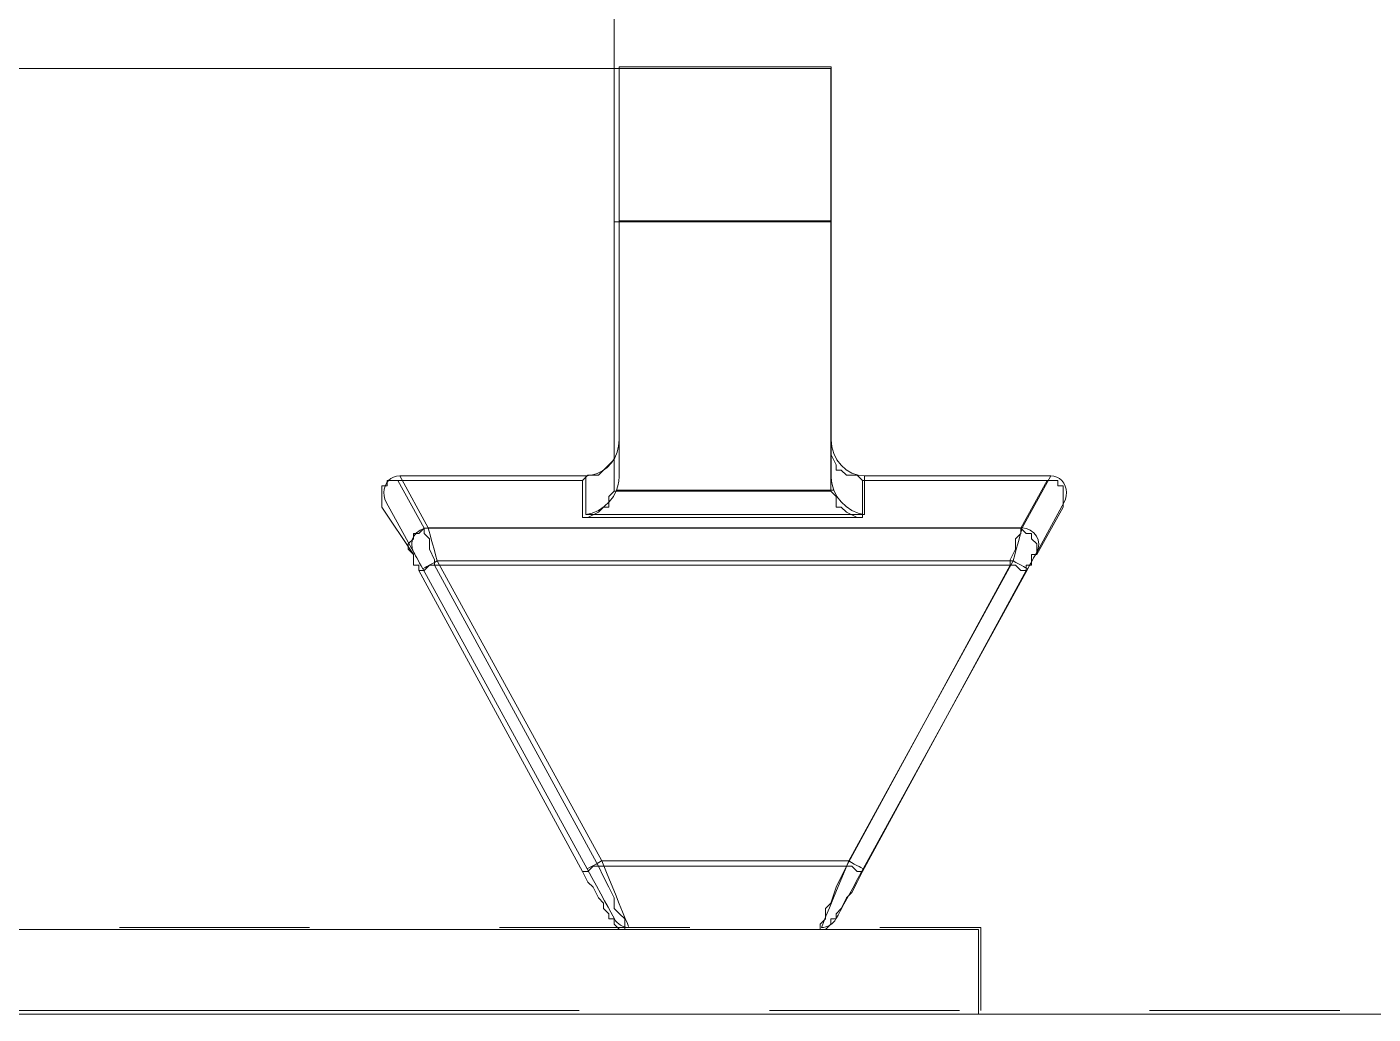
# Model space of a CAD drawing. Header units: millimetres. Extents: x 3 to 592, y 5 to 207.
# Drawn here: x 67.13 to 76.12, y 84.81 to 91.4 of the extents above; entities that cross this region are included whole.
import ezdxf

# ---------------------------------------------------------------- set-up
doc = ezdxf.new("R2010")
doc.units = ezdxf.units.MM

msp = doc.modelspace()

# ---------------------------------------------------------------- linework, layer by layer
at = {"color": 7, "lineweight": 0}
for points in [[(71.049444, 90.099444), (71.049444, 99.977222)], [(71.049444, 91.1225), (14.993056, 91.1225)], [(72.495833, 91.1225), (71.049444, 91.1225)], [(71.049444, 91.1225), (71.049444, 91.087222), (71.049444, 91.016667), (71.049444, 90.946111), (71.049444, 90.875556), (71.049444, 90.769722), (71.049444, 90.663889), (71.049444, 90.522778), (71.049444, 90.381667), (71.049444, 90.240556), (71.049444, 90.099444)], [(72.499114, 91.135129), (71.082359, 91.135129)], [(72.499114, 91.135129), (71.082359, 91.135129)], [(72.499114, 91.135129), (71.082359, 91.135129)], [(72.499114, 91.135129), (71.082359, 91.135129)], [(72.499114, 91.135129), (71.082359, 91.135129)], [(72.499114, 91.135129), (71.082359, 91.135129)], [(72.499114, 91.135129), (71.082359, 91.135129)], [(72.499114, 91.135129), (71.082359, 91.135129)], [(71.082464, 91.135129), (71.082464, 91.095971), (71.082464, 91.047641), (71.082464, 90.980613), (71.082464, 90.896299), (71.082464, 90.795757), (71.082464, 90.680399), (71.082464, 90.551988), (71.082464, 90.411935), (71.082464, 90.262357), (71.082464, 90.105724)], [(71.082464, 91.135129), (71.082464, 91.095971), (71.082464, 91.047641), (71.082464, 90.980613), (71.082464, 90.896299), (71.082464, 90.795757), (71.082464, 90.680399), (71.082464, 90.551988), (71.082464, 90.411935), (71.082464, 90.262357), (71.082464, 90.105724)], [(71.082464, 91.135129), (71.082464, 91.095971), (71.082464, 91.047641), (71.082464, 90.980613), (71.082464, 90.896299), (71.082464, 90.795757), (71.082464, 90.680399), (71.082464, 90.551988), (71.082464, 90.411935), (71.082464, 90.262357), (71.082464, 90.105724)], [(71.082464, 91.135129), (71.082464, 91.095971), (71.082464, 91.047641), (71.082464, 90.980613), (71.082464, 90.896299), (71.082464, 90.795757), (71.082464, 90.680399), (71.082464, 90.551988), (71.082464, 90.411935), (71.082464, 90.262357), (71.082464, 90.105724)], [(71.082464, 91.135129), (71.082464, 91.095971), (71.082464, 91.047641), (71.082464, 90.980613), (71.082464, 90.896299), (71.082464, 90.795757), (71.082464, 90.680399), (71.082464, 90.551988), (71.082464, 90.411935), (71.082464, 90.262357), (71.082464, 90.105724)], [(71.082464, 91.135129), (71.082464, 91.095971), (71.082464, 91.047641), (71.082464, 90.980613), (71.082464, 90.896299), (71.082464, 90.795757), (71.082464, 90.680399), (71.082464, 90.551988), (71.082464, 90.411935), (71.082464, 90.262357), (71.082464, 90.105724)], [(71.082464, 91.135129), (71.082464, 91.095971), (71.082464, 91.047641), (71.082464, 90.980613), (71.082464, 90.896299), (71.082464, 90.795757), (71.082464, 90.680399), (71.082464, 90.551988), (71.082464, 90.411935), (71.082464, 90.262357), (71.082464, 90.105724)], [(71.082464, 91.135129), (71.082464, 91.095971), (71.082464, 91.047641), (71.082464, 90.980613), (71.082464, 90.896299), (71.082464, 90.795757), (71.082464, 90.680399), (71.082464, 90.551988), (71.082464, 90.411935), (71.082464, 90.262357), (71.082464, 90.105724)], [(72.495833, 91.1225), (72.495833, 91.087222), (72.495833, 91.016667), (72.495833, 90.946111), (72.495833, 90.875556), (72.495833, 90.769722), (72.495833, 90.663889), (72.495833, 90.522778), (72.495833, 90.381667), (72.495833, 90.240556), (72.495833, 90.099444)], [(72.499114, 91.135129), (72.499114, 91.095971), (72.499114, 91.047641), (72.499114, 90.980613), (72.499114, 90.896299), (72.499114, 90.795757), (72.499114, 90.680399), (72.499114, 90.551988), (72.499114, 90.411935), (72.499114, 90.262357), (72.499114, 90.105724)], [(72.499114, 91.135129), (72.499114, 91.095971), (72.499114, 91.047641), (72.499114, 90.980613), (72.499114, 90.896299), (72.499114, 90.795757), (72.499114, 90.680399), (72.499114, 90.551988), (72.499114, 90.411935), (72.499114, 90.262357), (72.499114, 90.105724)], [(72.499114, 91.135129), (72.499114, 91.095971), (72.499114, 91.047641), (72.499114, 90.980613), (72.499114, 90.896299), (72.499114, 90.795757), (72.499114, 90.680399), (72.499114, 90.551988), (72.499114, 90.411935), (72.499114, 90.262357), (72.499114, 90.105724)], [(72.499114, 91.135129), (72.499114, 91.095971), (72.499114, 91.047641), (72.499114, 90.980613), (72.499114, 90.896299), (72.499114, 90.795757), (72.499114, 90.680399), (72.499114, 90.551988), (72.499114, 90.411935), (72.499114, 90.262357), (72.499114, 90.105724)], [(72.499114, 91.135129), (72.499114, 91.095971), (72.499114, 91.047641), (72.499114, 90.980613), (72.499114, 90.896299), (72.499114, 90.795757), (72.499114, 90.680399), (72.499114, 90.551988), (72.499114, 90.411935), (72.499114, 90.262357), (72.499114, 90.105724)], [(72.499114, 91.135129), (72.499114, 91.095971), (72.499114, 91.047641), (72.499114, 90.980613), (72.499114, 90.896299), (72.499114, 90.795757), (72.499114, 90.680399), (72.499114, 90.551988), (72.499114, 90.411935), (72.499114, 90.262357), (72.499114, 90.105724)], [(72.499114, 91.135129), (72.499114, 91.095971), (72.499114, 91.047641), (72.499114, 90.980613), (72.499114, 90.896299), (72.499114, 90.795757), (72.499114, 90.680399), (72.499114, 90.551988), (72.499114, 90.411935), (72.499114, 90.262357), (72.499114, 90.105724)], [(72.499114, 91.135129), (72.499114, 91.095971), (72.499114, 91.047641), (72.499114, 90.980613), (72.499114, 90.896299), (72.499114, 90.795757), (72.499114, 90.680399), (72.499114, 90.551988), (72.499114, 90.411935), (72.499114, 90.262357), (72.499114, 90.105724)], [(72.499114, 90.105689), (71.082359, 90.105689)], [(72.499114, 90.105689), (71.082359, 90.105689)], [(72.499114, 90.105689), (71.082359, 90.105689)], [(72.499114, 90.105689), (71.082359, 90.105689)], [(72.499114, 90.105689), (71.082359, 90.105689)], [(72.499114, 90.105689), (71.082359, 90.105689)], [(72.499114, 90.105689), (71.082359, 90.105689)], [(72.499114, 90.105689), (71.082359, 90.105689)], [(71.082464, 90.105689), (71.082464, 88.397186)], [(71.082464, 90.105689), (71.082464, 88.397186)], [(71.082464, 90.105689), (71.082464, 88.397186)], [(71.082464, 90.105689), (71.082464, 88.397186)], [(71.082464, 90.105689), (71.082464, 88.397186)], [(71.082464, 90.105689), (71.082464, 88.397186)], [(71.082464, 90.105689), (71.082464, 88.397186)], [(71.082464, 90.105689), (71.082464, 88.397186)], [(72.499114, 90.105689), (72.499114, 88.397186)], [(72.499114, 90.105689), (72.499114, 88.397186)], [(72.499114, 90.105689), (72.499114, 88.397186)], [(72.499114, 90.105689), (72.499114, 88.397186)], [(72.499114, 90.105689), (72.499114, 88.397186)], [(72.499114, 90.105689), (72.499114, 88.397186)], [(72.499114, 90.105689), (72.499114, 88.397186)], [(72.499114, 90.105689), (72.499114, 88.397186)], [(71.049444, 90.099444), (71.049444, 88.370833)], [(72.495833, 90.099444), (71.049444, 90.099444)], [(72.495833, 90.099444), (72.495833, 88.370833)], [(70.837778, 88.370833), (70.873056, 88.406111), (70.908333, 88.406111), (70.943611, 88.406111), (70.978889, 88.441389), (71.014167, 88.476667), (71.049444, 88.511944), (71.049444, 88.547222), (71.049444, 88.5825), (71.049444, 88.617778)], [(70.860214, 88.403077), (70.898667, 88.406605), (70.936062, 88.417541), (70.971339, 88.43518), (71.003089, 88.459169), (71.030606, 88.488802), (71.052831, 88.523022), (71.069059, 88.561122), (71.078937, 88.601691), (71.082464, 88.643319)], [(70.860214, 88.403077), (70.898667, 88.406605), (70.936062, 88.417541), (70.971339, 88.43518), (71.003089, 88.459169), (71.030606, 88.488802), (71.052831, 88.523022), (71.069059, 88.561122), (71.078937, 88.601691), (71.082464, 88.643319)], [(70.860214, 88.403077), (70.898667, 88.406605), (70.936062, 88.417541), (70.971339, 88.43518), (71.003089, 88.459169), (71.030606, 88.488802), (71.052831, 88.523022), (71.069059, 88.561122), (71.078937, 88.601691), (71.082464, 88.643319)], [(70.860214, 88.403077), (70.898667, 88.406605), (70.936062, 88.417541), (70.971339, 88.43518), (71.003089, 88.459169), (71.030606, 88.488802), (71.052831, 88.523022), (71.069059, 88.561122), (71.078937, 88.601691), (71.082464, 88.643319)], [(70.860214, 88.403077), (70.898667, 88.406605), (70.936062, 88.417541), (70.971339, 88.43518), (71.003089, 88.459169), (71.030606, 88.488802), (71.052831, 88.523022), (71.069059, 88.561122), (71.078937, 88.601691), (71.082464, 88.643319)], [(70.860214, 88.403077), (70.898667, 88.406605), (70.936062, 88.417541), (70.971339, 88.43518), (71.003089, 88.459169), (71.030606, 88.488802), (71.052831, 88.523022), (71.069059, 88.561122), (71.078937, 88.601691), (71.082464, 88.643319)], [(70.860214, 88.403077), (70.898667, 88.406605), (70.936062, 88.417541), (70.971339, 88.43518), (71.003089, 88.459169), (71.030606, 88.488802), (71.052831, 88.523022), (71.069059, 88.561122), (71.078937, 88.601691), (71.082464, 88.643319)], [(70.860214, 88.403077), (70.898667, 88.406605), (70.936062, 88.417541), (70.971339, 88.43518), (71.003089, 88.459169), (71.030606, 88.488802), (71.052831, 88.523022), (71.069059, 88.561122), (71.078937, 88.601691), (71.082464, 88.643319)], [(72.495833, 88.617778), (72.495833, 88.5825), (72.495833, 88.547222), (72.531111, 88.476667), (72.531111, 88.441389), (72.566389, 88.441389), (72.601667, 88.406111), (72.672222, 88.406111), (72.7075, 88.370833)], [(72.499114, 88.643213), (72.503347, 88.596294), (72.516047, 88.551491), (72.536509, 88.509863), (72.564378, 88.473527), (72.597892, 88.443541), (72.636345, 88.421316), (72.677972, 88.407557), (72.721364, 88.402971)], [(72.499114, 88.643213), (72.503347, 88.596294), (72.516047, 88.551491), (72.536509, 88.509863), (72.564378, 88.473527), (72.597892, 88.443541), (72.636345, 88.421316), (72.677972, 88.407557), (72.721364, 88.402971)], [(72.499114, 88.643213), (72.503347, 88.596294), (72.516047, 88.551491), (72.536509, 88.509863), (72.564378, 88.473527), (72.597892, 88.443541), (72.636345, 88.421316), (72.677972, 88.407557), (72.721364, 88.402971)], [(72.499114, 88.643213), (72.503347, 88.596294), (72.516047, 88.551491), (72.536509, 88.509863), (72.564378, 88.473527), (72.597892, 88.443541), (72.636345, 88.421316), (72.677972, 88.407557), (72.721364, 88.402971)], [(72.499114, 88.643213), (72.503347, 88.596294), (72.516047, 88.551491), (72.536509, 88.509863), (72.564378, 88.473527), (72.597892, 88.443541), (72.636345, 88.421316), (72.677972, 88.407557), (72.721364, 88.402971)], [(72.499114, 88.643213), (72.503347, 88.596294), (72.516047, 88.551491), (72.536509, 88.509863), (72.564378, 88.473527), (72.597892, 88.443541), (72.636345, 88.421316), (72.677972, 88.407557), (72.721364, 88.402971)], [(72.499114, 88.643213), (72.503347, 88.596294), (72.516047, 88.551491), (72.536509, 88.509863), (72.564378, 88.473527), (72.597892, 88.443541), (72.636345, 88.421316), (72.677972, 88.407557), (72.721364, 88.402971)], [(72.499114, 88.643213), (72.503347, 88.596294), (72.516047, 88.551491), (72.536509, 88.509863), (72.564378, 88.473527), (72.597892, 88.443541), (72.636345, 88.421316), (72.677972, 88.407557), (72.721364, 88.402971)], [(69.52675, 88.225877), (69.517577, 88.246691), (69.512286, 88.268563), (69.510522, 88.291141), (69.512991, 88.313366), (69.518989, 88.334532), (69.528866, 88.353935), (69.541919, 88.370869), (69.557794, 88.384627), (69.576139, 88.394858), (69.595894, 88.400855), (69.616708, 88.402971)], [(69.52675, 88.225877), (69.517577, 88.246691), (69.512286, 88.268563), (69.510522, 88.291141), (69.512991, 88.313366), (69.518989, 88.334532), (69.528866, 88.353935), (69.541919, 88.370869), (69.557794, 88.384627), (69.576139, 88.394858), (69.595894, 88.400855), (69.616708, 88.402971)], [(69.52675, 88.225877), (69.517577, 88.246691), (69.512286, 88.268563), (69.510522, 88.291141), (69.512991, 88.313366), (69.518989, 88.334532), (69.528866, 88.353935), (69.541919, 88.370869), (69.557794, 88.384627), (69.576139, 88.394858), (69.595894, 88.400855), (69.616708, 88.402971)], [(69.52675, 88.225877), (69.517577, 88.246691), (69.512286, 88.268563), (69.510522, 88.291141), (69.512991, 88.313366), (69.518989, 88.334532), (69.528866, 88.353935), (69.541919, 88.370869), (69.557794, 88.384627), (69.576139, 88.394858), (69.595894, 88.400855), (69.616708, 88.402971)], [(69.52675, 88.225877), (69.517577, 88.246691), (69.512286, 88.268563), (69.510522, 88.291141), (69.512991, 88.313366), (69.518989, 88.334532), (69.528866, 88.353935), (69.541919, 88.370869), (69.557794, 88.384627), (69.576139, 88.394858), (69.595894, 88.400855), (69.616708, 88.402971)], [(69.52675, 88.225877), (69.517577, 88.246691), (69.512286, 88.268563), (69.510522, 88.291141), (69.512991, 88.313366), (69.518989, 88.334532), (69.528866, 88.353935), (69.541919, 88.370869), (69.557794, 88.384627), (69.576139, 88.394858), (69.595894, 88.400855), (69.616708, 88.402971)], [(69.52675, 88.225877), (69.517577, 88.246691), (69.512286, 88.268563), (69.510522, 88.291141), (69.512991, 88.313366), (69.518989, 88.334532), (69.528866, 88.353935), (69.541919, 88.370869), (69.557794, 88.384627), (69.576139, 88.394858), (69.595894, 88.400855), (69.616708, 88.402971)], [(69.52675, 88.225877), (69.517577, 88.246691), (69.512286, 88.268563), (69.510522, 88.291141), (69.512991, 88.313366), (69.518989, 88.334532), (69.528866, 88.353935), (69.541919, 88.370869), (69.557794, 88.384627), (69.576139, 88.394858), (69.595894, 88.400855), (69.616708, 88.402971)], [(69.616638, 88.403077), (69.80749, 88.054886)], [(69.616638, 88.403077), (69.80749, 88.054886)], [(69.616638, 88.403077), (69.80749, 88.054886)], [(69.616638, 88.403077), (69.80749, 88.054886)], [(69.616638, 88.403077), (69.80749, 88.054886)], [(69.616638, 88.403077), (69.80749, 88.054886)], [(69.616638, 88.403077), (69.80749, 88.054886)], [(69.616638, 88.403077), (69.80749, 88.054886)], [(70.860214, 88.403077), (69.616673, 88.403077)], [(70.860214, 88.403077), (69.616673, 88.403077)], [(70.860214, 88.403077), (69.616673, 88.403077)], [(70.860214, 88.403077), (69.616673, 88.403077)], [(70.860214, 88.403077), (69.616673, 88.403077)], [(70.860214, 88.403077), (69.616673, 88.403077)], [(70.860214, 88.403077), (69.616673, 88.403077)], [(70.860214, 88.403077), (69.616673, 88.403077)], [(70.860214, 88.143503), (70.860214, 88.403148)], [(70.860214, 88.143503), (70.860214, 88.403148)], [(70.860214, 88.143503), (70.860214, 88.403148)], [(70.860214, 88.143503), (70.860214, 88.403148)], [(70.860214, 88.143503), (70.860214, 88.403148)], [(70.860214, 88.143503), (70.860214, 88.403148)], [(70.860214, 88.143503), (70.860214, 88.403148)], [(70.860214, 88.143503), (70.860214, 88.403148)], [(71.082464, 88.397151), (71.080348, 88.366106), (71.074703, 88.335414), (71.064826, 88.306134)], [(71.082464, 88.397151), (71.080348, 88.366106), (71.074703, 88.335414), (71.064826, 88.306134)], [(71.082464, 88.397151), (71.080348, 88.366106), (71.074703, 88.335414), (71.064826, 88.306134)], [(71.082464, 88.397151), (71.080348, 88.366106), (71.074703, 88.335414), (71.064826, 88.306134)], [(71.082464, 88.397151), (71.080348, 88.366106), (71.074703, 88.335414), (71.064826, 88.306134)], [(71.082464, 88.397151), (71.080348, 88.366106), (71.074703, 88.335414), (71.064826, 88.306134)], [(71.082464, 88.397151), (71.080348, 88.366106), (71.074703, 88.335414), (71.064826, 88.306134)], [(71.082464, 88.397151), (71.080348, 88.366106), (71.074703, 88.335414), (71.064826, 88.306134)], [(72.516788, 88.306028), (72.506911, 88.335309), (72.501266, 88.366), (72.499149, 88.397045)], [(72.516788, 88.306028), (72.506911, 88.335309), (72.501266, 88.366), (72.499149, 88.397045)], [(72.516788, 88.306028), (72.506911, 88.335309), (72.501266, 88.366), (72.499149, 88.397045)], [(72.516788, 88.306028), (72.506911, 88.335309), (72.501266, 88.366), (72.499149, 88.397045)], [(72.516788, 88.306028), (72.506911, 88.335309), (72.501266, 88.366), (72.499149, 88.397045)], [(72.516788, 88.306028), (72.506911, 88.335309), (72.501266, 88.366), (72.499149, 88.397045)], [(72.516788, 88.306028), (72.506911, 88.335309), (72.501266, 88.366), (72.499149, 88.397045)], [(72.516788, 88.306028), (72.506911, 88.335309), (72.501266, 88.366), (72.499149, 88.397045)], [(72.721364, 88.403077), (72.721364, 88.143433)], [(72.721364, 88.403077), (72.721364, 88.143433)], [(72.721364, 88.403077), (72.721364, 88.143433)], [(72.721364, 88.403077), (72.721364, 88.143433)], [(72.721364, 88.403077), (72.721364, 88.143433)], [(72.721364, 88.403077), (72.721364, 88.143433)], [(72.721364, 88.403077), (72.721364, 88.143433)], [(72.721364, 88.403077), (72.721364, 88.143433)], [(73.964941, 88.403077), (72.721399, 88.403077)], [(73.964941, 88.403077), (72.721399, 88.403077)], [(73.964941, 88.403077), (72.721399, 88.403077)], [(73.964941, 88.403077), (72.721399, 88.403077)], [(73.964941, 88.403077), (72.721399, 88.403077)], [(73.964941, 88.403077), (72.721399, 88.403077)], [(73.964941, 88.403077), (72.721399, 88.403077)], [(73.964941, 88.403077), (72.721399, 88.403077)], [(73.774229, 88.054991), (73.965082, 88.403183)], [(73.774229, 88.054991), (73.965082, 88.403183)], [(73.774229, 88.054991), (73.965082, 88.403183)], [(73.774229, 88.054991), (73.965082, 88.403183)], [(73.774229, 88.054991), (73.965082, 88.403183)], [(73.774229, 88.054991), (73.965082, 88.403183)], [(73.774229, 88.054991), (73.965082, 88.403183)], [(73.774229, 88.054991), (73.965082, 88.403183)], [(73.964941, 88.403077), (73.985755, 88.400961), (74.005511, 88.394611), (74.023502, 88.38438), (74.039377, 88.370622), (74.052783, 88.354041), (74.062308, 88.334638), (74.068658, 88.313472), (74.071127, 88.291247), (74.069363, 88.268669), (74.064072, 88.246444), (74.054899, 88.225983)], [(73.964941, 88.403077), (73.985755, 88.400961), (74.005511, 88.394611), (74.023502, 88.38438), (74.039377, 88.370622), (74.052783, 88.354041), (74.062308, 88.334638), (74.068658, 88.313472), (74.071127, 88.291247), (74.069363, 88.268669), (74.064072, 88.246444), (74.054899, 88.225983)], [(73.964941, 88.403077), (73.985755, 88.400961), (74.005511, 88.394611), (74.023502, 88.38438), (74.039377, 88.370622), (74.052783, 88.354041), (74.062308, 88.334638), (74.068658, 88.313472), (74.071127, 88.291247), (74.069363, 88.268669), (74.064072, 88.246444), (74.054899, 88.225983)], [(73.964941, 88.403077), (73.985755, 88.400961), (74.005511, 88.394611), (74.023502, 88.38438), (74.039377, 88.370622), (74.052783, 88.354041), (74.062308, 88.334638), (74.068658, 88.313472), (74.071127, 88.291247), (74.069363, 88.268669), (74.064072, 88.246444), (74.054899, 88.225983)], [(73.964941, 88.403077), (73.985755, 88.400961), (74.005511, 88.394611), (74.023502, 88.38438), (74.039377, 88.370622), (74.052783, 88.354041), (74.062308, 88.334638), (74.068658, 88.313472), (74.071127, 88.291247), (74.069363, 88.268669), (74.064072, 88.246444), (74.054899, 88.225983)], [(73.964941, 88.403077), (73.985755, 88.400961), (74.005511, 88.394611), (74.023502, 88.38438), (74.039377, 88.370622), (74.052783, 88.354041), (74.062308, 88.334638), (74.068658, 88.313472), (74.071127, 88.291247), (74.069363, 88.268669), (74.064072, 88.246444), (74.054899, 88.225983)], [(73.964941, 88.403077), (73.985755, 88.400961), (74.005511, 88.394611), (74.023502, 88.38438), (74.039377, 88.370622), (74.052783, 88.354041), (74.062308, 88.334638), (74.068658, 88.313472), (74.071127, 88.291247), (74.069363, 88.268669), (74.064072, 88.246444), (74.054899, 88.225983)], [(73.964941, 88.403077), (73.985755, 88.400961), (74.005511, 88.394611), (74.023502, 88.38438), (74.039377, 88.370622), (74.052783, 88.354041), (74.062308, 88.334638), (74.068658, 88.313472), (74.071127, 88.291247), (74.069363, 88.268669), (74.064072, 88.246444), (74.054899, 88.225983)], [(69.497222, 88.194444), (69.497222, 88.229722), (69.497222, 88.265), (69.497222, 88.300278), (69.497222, 88.335556), (69.5325, 88.335556), (69.5325, 88.370833), (69.567778, 88.370833), (69.603056, 88.370833)], [(69.603056, 88.370833), (69.779444, 88.053333)], [(70.837778, 88.370833), (69.603056, 88.370833)], [(70.837778, 88.123889), (70.837778, 88.370833)], [(70.860214, 88.143503), (70.903253, 88.153734), (70.944528, 88.171726), (70.982981, 88.197126), (71.016495, 88.228876), (71.044012, 88.265564), (71.064826, 88.306134)], [(70.860214, 88.143503), (70.903253, 88.153734), (70.944528, 88.171726), (70.982981, 88.197126), (71.016495, 88.228876), (71.044012, 88.265564), (71.064826, 88.306134)], [(70.860214, 88.143503), (70.903253, 88.153734), (70.944528, 88.171726), (70.982981, 88.197126), (71.016495, 88.228876), (71.044012, 88.265564), (71.064826, 88.306134)], [(70.860214, 88.143503), (70.903253, 88.153734), (70.944528, 88.171726), (70.982981, 88.197126), (71.016495, 88.228876), (71.044012, 88.265564), (71.064826, 88.306134)], [(70.860214, 88.143503), (70.903253, 88.153734), (70.944528, 88.171726), (70.982981, 88.197126), (71.016495, 88.228876), (71.044012, 88.265564), (71.064826, 88.306134)], [(70.860214, 88.143503), (70.903253, 88.153734), (70.944528, 88.171726), (70.982981, 88.197126), (71.016495, 88.228876), (71.044012, 88.265564), (71.064826, 88.306134)], [(70.860214, 88.143503), (70.903253, 88.153734), (70.944528, 88.171726), (70.982981, 88.197126), (71.016495, 88.228876), (71.044012, 88.265564), (71.064826, 88.306134)], [(70.860214, 88.143503), (70.903253, 88.153734), (70.944528, 88.171726), (70.982981, 88.197126), (71.016495, 88.228876), (71.044012, 88.265564), (71.064826, 88.306134)], [(71.049444, 88.370833), (71.049444, 88.335556), (71.049444, 88.300278)], [(71.06479, 88.306028), (72.516824, 88.306028)], [(71.06479, 88.306028), (72.516824, 88.306028)], [(71.06479, 88.306028), (72.516824, 88.306028)], [(71.06479, 88.306028), (72.516824, 88.306028)], [(71.06479, 88.306028), (72.516824, 88.306028)], [(71.06479, 88.306028), (72.516824, 88.306028)], [(71.06479, 88.306028), (72.516824, 88.306028)], [(71.06479, 88.306028), (72.516824, 88.306028)], [(72.495833, 88.300278), (72.495833, 88.335556), (72.495833, 88.370833)], [(72.721364, 88.143503), (72.678325, 88.153734), (72.63705, 88.171726), (72.598597, 88.197126), (72.565084, 88.228876), (72.537567, 88.265564), (72.516753, 88.306134)], [(72.721364, 88.143503), (72.678325, 88.153734), (72.63705, 88.171726), (72.598597, 88.197126), (72.565084, 88.228876), (72.537567, 88.265564), (72.516753, 88.306134)], [(72.721364, 88.143503), (72.678325, 88.153734), (72.63705, 88.171726), (72.598597, 88.197126), (72.565084, 88.228876), (72.537567, 88.265564), (72.516753, 88.306134)], [(72.721364, 88.143503), (72.678325, 88.153734), (72.63705, 88.171726), (72.598597, 88.197126), (72.565084, 88.228876), (72.537567, 88.265564), (72.516753, 88.306134)], [(72.721364, 88.143503), (72.678325, 88.153734), (72.63705, 88.171726), (72.598597, 88.197126), (72.565084, 88.228876), (72.537567, 88.265564), (72.516753, 88.306134)], [(72.721364, 88.143503), (72.678325, 88.153734), (72.63705, 88.171726), (72.598597, 88.197126), (72.565084, 88.228876), (72.537567, 88.265564), (72.516753, 88.306134)], [(72.721364, 88.143503), (72.678325, 88.153734), (72.63705, 88.171726), (72.598597, 88.197126), (72.565084, 88.228876), (72.537567, 88.265564), (72.516753, 88.306134)], [(72.721364, 88.143503), (72.678325, 88.153734), (72.63705, 88.171726), (72.598597, 88.197126), (72.565084, 88.228876), (72.537567, 88.265564), (72.516753, 88.306134)], [(72.7075, 88.370833), (72.7075, 88.123889)], [(73.942222, 88.370833), (72.7075, 88.370833)], [(73.765833, 88.053333), (73.942222, 88.370833)], [(73.942222, 88.370833), (73.9775, 88.370833), (74.012778, 88.370833), (74.012778, 88.335556), (74.048056, 88.335556), (74.048056, 88.300278), (74.048056, 88.265), (74.048056, 88.229722), (74.048056, 88.194444)], [(69.709877, 87.891585), (69.526785, 88.226018)], [(69.709877, 87.891585), (69.526785, 88.226018)], [(69.709877, 87.891585), (69.526785, 88.226018)], [(69.709877, 87.891585), (69.526785, 88.226018)], [(69.709877, 87.891585), (69.526785, 88.226018)], [(69.709877, 87.891585), (69.526785, 88.226018)], [(69.709877, 87.891585), (69.526785, 88.226018)], [(69.709877, 87.891585), (69.526785, 88.226018)], [(70.837778, 88.123889), (70.873056, 88.123889), (70.943611, 88.159167), (70.978889, 88.194444), (71.014167, 88.194444), (71.014167, 88.265), (71.049444, 88.300278)], [(71.049444, 88.300278), (72.495833, 88.300278)], [(72.7075, 88.123889), (72.672222, 88.123889), (72.601667, 88.159167), (72.566389, 88.194444), (72.531111, 88.194444), (72.531111, 88.265), (72.495833, 88.300278)], [(74.054829, 88.225877), (73.871737, 87.891444)], [(74.054829, 88.225877), (73.871737, 87.891444)], [(74.054829, 88.225877), (73.871737, 87.891444)], [(74.054829, 88.225877), (73.871737, 87.891444)], [(74.054829, 88.225877), (73.871737, 87.891444)], [(74.054829, 88.225877), (73.871737, 87.891444)], [(74.054829, 88.225877), (73.871737, 87.891444)], [(74.054829, 88.225877), (73.871737, 87.891444)], [(69.708889, 87.876944), (69.497222, 88.194444)], [(72.7075, 88.123889), (70.837778, 88.123889)], [(72.721364, 88.143503), (70.860109, 88.143503)], [(72.721364, 88.143503), (70.860109, 88.143503)], [(72.721364, 88.143503), (70.860109, 88.143503)], [(72.721364, 88.143503), (70.860109, 88.143503)], [(72.721364, 88.143503), (70.860109, 88.143503)], [(72.721364, 88.143503), (70.860109, 88.143503)], [(72.721364, 88.143503), (70.860109, 88.143503)], [(72.721364, 88.143503), (70.860109, 88.143503)], [(74.048056, 88.194444), (73.871667, 87.876944)], [(69.708889, 87.876944), (69.673611, 87.912222), (69.673611, 87.9475), (69.708889, 87.982778), (69.708889, 88.018056), (69.744167, 88.018056), (69.779444, 88.053333)], [(69.709877, 87.891585), (69.699646, 87.918043), (69.696471, 87.945912), (69.700704, 87.974135), (69.711993, 88.00024), (69.729632, 88.022818), (69.752563, 88.040104), (69.779021, 88.05104), (69.807243, 88.054921)], [(69.709877, 87.891585), (69.699646, 87.918043), (69.696471, 87.945912), (69.700704, 87.974135), (69.711993, 88.00024), (69.729632, 88.022818), (69.752563, 88.040104), (69.779021, 88.05104), (69.807243, 88.054921)], [(69.709877, 87.891585), (69.699646, 87.918043), (69.696471, 87.945912), (69.700704, 87.974135), (69.711993, 88.00024), (69.729632, 88.022818), (69.752563, 88.040104), (69.779021, 88.05104), (69.807243, 88.054921)], [(69.709877, 87.891585), (69.699646, 87.918043), (69.696471, 87.945912), (69.700704, 87.974135), (69.711993, 88.00024), (69.729632, 88.022818), (69.752563, 88.040104), (69.779021, 88.05104), (69.807243, 88.054921)], [(69.709877, 87.891585), (69.699646, 87.918043), (69.696471, 87.945912), (69.700704, 87.974135), (69.711993, 88.00024), (69.729632, 88.022818), (69.752563, 88.040104), (69.779021, 88.05104), (69.807243, 88.054921)], [(69.709877, 87.891585), (69.699646, 87.918043), (69.696471, 87.945912), (69.700704, 87.974135), (69.711993, 88.00024), (69.729632, 88.022818), (69.752563, 88.040104), (69.779021, 88.05104), (69.807243, 88.054921)], [(69.709877, 87.891585), (69.699646, 87.918043), (69.696471, 87.945912), (69.700704, 87.974135), (69.711993, 88.00024), (69.729632, 88.022818), (69.752563, 88.040104), (69.779021, 88.05104), (69.807243, 88.054921)], [(69.709877, 87.891585), (69.699646, 87.918043), (69.696471, 87.945912), (69.700704, 87.974135), (69.711993, 88.00024), (69.729632, 88.022818), (69.752563, 88.040104), (69.779021, 88.05104), (69.807243, 88.054921)], [(69.779444, 88.053333), (69.779444, 88.018056), (69.814722, 87.982778), (69.814722, 87.9475), (69.814722, 87.912222), (69.85, 87.841667), (69.85, 87.806389)], [(69.779444, 88.053333), (73.765833, 88.053333)], [(69.807349, 88.054991), (69.814052, 88.030297), (69.820049, 88.008072), (69.82781, 87.980555), (69.83663, 87.948453), (69.846155, 87.912822), (69.856738, 87.874369), (69.867674, 87.834858)], [(69.807349, 88.054991), (73.774335, 88.054991)], [(69.807349, 88.054991), (69.814052, 88.030297), (69.820049, 88.008072), (69.82781, 87.980555), (69.83663, 87.948453), (69.846155, 87.912822), (69.856738, 87.874369), (69.867674, 87.834858)], [(69.807349, 88.054991), (73.774335, 88.054991)], [(69.807349, 88.054991), (69.814052, 88.030297), (69.820049, 88.008072), (69.82781, 87.980555), (69.83663, 87.948453), (69.846155, 87.912822), (69.856738, 87.874369), (69.867674, 87.834858)], [(69.807349, 88.054991), (73.774335, 88.054991)], [(69.807349, 88.054991), (69.814052, 88.030297), (69.820049, 88.008072), (69.82781, 87.980555), (69.83663, 87.948453), (69.846155, 87.912822), (69.856738, 87.874369), (69.867674, 87.834858)], [(69.807349, 88.054991), (73.774335, 88.054991)], [(69.807349, 88.054991), (69.814052, 88.030297), (69.820049, 88.008072), (69.82781, 87.980555), (69.83663, 87.948453), (69.846155, 87.912822), (69.856738, 87.874369), (69.867674, 87.834858)], [(69.807349, 88.054991), (73.774335, 88.054991)], [(69.807349, 88.054991), (69.814052, 88.030297), (69.820049, 88.008072), (69.82781, 87.980555), (69.83663, 87.948453), (69.846155, 87.912822), (69.856738, 87.874369), (69.867674, 87.834858)], [(69.807349, 88.054991), (73.774335, 88.054991)], [(69.807349, 88.054991), (69.814052, 88.030297), (69.820049, 88.008072), (69.82781, 87.980555), (69.83663, 87.948453), (69.846155, 87.912822), (69.856738, 87.874369), (69.867674, 87.834858)], [(69.807349, 88.054991), (73.774335, 88.054991)], [(69.807349, 88.054991), (69.814052, 88.030297), (69.820049, 88.008072), (69.82781, 87.980555), (69.83663, 87.948453), (69.846155, 87.912822), (69.856738, 87.874369), (69.867674, 87.834858)], [(69.807349, 88.054991), (73.774335, 88.054991)], [(73.695278, 87.806389), (73.695278, 87.841667), (73.730556, 87.912222), (73.730556, 87.9475), (73.730556, 87.982778), (73.765833, 88.018056), (73.765833, 88.053333)], [(73.713975, 87.834929), (73.724911, 87.87444), (73.735142, 87.912892), (73.745019, 87.948523), (73.753839, 87.980626), (73.7616, 88.008142), (73.767597, 88.030367), (73.771831, 88.04589)], [(73.713975, 87.834929), (73.724911, 87.87444), (73.735142, 87.912892), (73.745019, 87.948523), (73.753839, 87.980626), (73.7616, 88.008142), (73.767597, 88.030367), (73.771831, 88.04589)], [(73.713975, 87.834929), (73.724911, 87.87444), (73.735142, 87.912892), (73.745019, 87.948523), (73.753839, 87.980626), (73.7616, 88.008142), (73.767597, 88.030367), (73.771831, 88.04589)], [(73.713975, 87.834929), (73.724911, 87.87444), (73.735142, 87.912892), (73.745019, 87.948523), (73.753839, 87.980626), (73.7616, 88.008142), (73.767597, 88.030367), (73.771831, 88.04589)], [(73.713975, 87.834929), (73.724911, 87.87444), (73.735142, 87.912892), (73.745019, 87.948523), (73.753839, 87.980626), (73.7616, 88.008142), (73.767597, 88.030367), (73.771831, 88.04589)], [(73.713975, 87.834929), (73.724911, 87.87444), (73.735142, 87.912892), (73.745019, 87.948523), (73.753839, 87.980626), (73.7616, 88.008142), (73.767597, 88.030367), (73.771831, 88.04589)], [(73.713975, 87.834929), (73.724911, 87.87444), (73.735142, 87.912892), (73.745019, 87.948523), (73.753839, 87.980626), (73.7616, 88.008142), (73.767597, 88.030367), (73.771831, 88.04589)], [(73.713975, 87.834929), (73.724911, 87.87444), (73.735142, 87.912892), (73.745019, 87.948523), (73.753839, 87.980626), (73.7616, 88.008142), (73.767597, 88.030367), (73.771831, 88.04589)], [(73.871667, 87.876944), (73.871667, 87.912222), (73.871667, 87.9475), (73.836389, 87.982778), (73.836389, 88.018056), (73.801111, 88.018056), (73.765833, 88.053333)], [(73.871702, 87.891585), (73.881933, 87.918043), (73.885108, 87.945912), (73.880874, 87.974135), (73.869585, 88.00024), (73.851946, 88.022818), (73.829016, 88.040104), (73.802558, 88.05104), (73.774335, 88.054921)], [(73.871702, 87.891585), (73.881933, 87.918043), (73.885108, 87.945912), (73.880874, 87.974135), (73.869585, 88.00024), (73.851946, 88.022818), (73.829016, 88.040104), (73.802558, 88.05104), (73.774335, 88.054921)], [(73.871702, 87.891585), (73.881933, 87.918043), (73.885108, 87.945912), (73.880874, 87.974135), (73.869585, 88.00024), (73.851946, 88.022818), (73.829016, 88.040104), (73.802558, 88.05104), (73.774335, 88.054921)], [(73.871702, 87.891585), (73.881933, 87.918043), (73.885108, 87.945912), (73.880874, 87.974135), (73.869585, 88.00024), (73.851946, 88.022818), (73.829016, 88.040104), (73.802558, 88.05104), (73.774335, 88.054921)], [(73.871702, 87.891585), (73.881933, 87.918043), (73.885108, 87.945912), (73.880874, 87.974135), (73.869585, 88.00024), (73.851946, 88.022818), (73.829016, 88.040104), (73.802558, 88.05104), (73.774335, 88.054921)], [(73.871702, 87.891585), (73.881933, 87.918043), (73.885108, 87.945912), (73.880874, 87.974135), (73.869585, 88.00024), (73.851946, 88.022818), (73.829016, 88.040104), (73.802558, 88.05104), (73.774335, 88.054921)], [(73.871702, 87.891585), (73.881933, 87.918043), (73.885108, 87.945912), (73.880874, 87.974135), (73.869585, 88.00024), (73.851946, 88.022818), (73.829016, 88.040104), (73.802558, 88.05104), (73.774335, 88.054921)], [(73.871702, 87.891585), (73.881933, 87.918043), (73.885108, 87.945912), (73.880874, 87.974135), (73.869585, 88.00024), (73.851946, 88.022818), (73.829016, 88.040104), (73.802558, 88.05104), (73.774335, 88.054921)], [(69.744167, 87.771111), (69.744167, 87.806389), (69.708889, 87.806389), (69.708889, 87.841667), (69.708889, 87.876944)], [(69.770166, 87.781553), (69.75923, 87.801309), (69.749, 87.820359), (69.739122, 87.838351), (69.730302, 87.854578), (69.722541, 87.868337), (69.716544, 87.879273), (69.709841, 87.89162)], [(69.770166, 87.781553), (69.75923, 87.801309), (69.749, 87.820359), (69.739122, 87.838351), (69.730302, 87.854578), (69.722541, 87.868337), (69.716544, 87.879273), (69.709841, 87.89162)], [(69.770166, 87.781553), (69.75923, 87.801309), (69.749, 87.820359), (69.739122, 87.838351), (69.730302, 87.854578), (69.722541, 87.868337), (69.716544, 87.879273), (69.709841, 87.89162)], [(69.770166, 87.781553), (69.75923, 87.801309), (69.749, 87.820359), (69.739122, 87.838351), (69.730302, 87.854578), (69.722541, 87.868337), (69.716544, 87.879273), (69.709841, 87.89162)], [(69.770166, 87.781553), (69.75923, 87.801309), (69.749, 87.820359), (69.739122, 87.838351), (69.730302, 87.854578), (69.722541, 87.868337), (69.716544, 87.879273), (69.709841, 87.89162)], [(69.770166, 87.781553), (69.75923, 87.801309), (69.749, 87.820359), (69.739122, 87.838351), (69.730302, 87.854578), (69.722541, 87.868337), (69.716544, 87.879273), (69.709841, 87.89162)], [(69.770166, 87.781553), (69.75923, 87.801309), (69.749, 87.820359), (69.739122, 87.838351), (69.730302, 87.854578), (69.722541, 87.868337), (69.716544, 87.879273), (69.709841, 87.89162)], [(69.770166, 87.781553), (69.75923, 87.801309), (69.749, 87.820359), (69.739122, 87.838351), (69.730302, 87.854578), (69.722541, 87.868337), (69.716544, 87.879273), (69.709841, 87.89162)], [(73.871667, 87.876944), (73.836389, 87.876944), (73.836389, 87.841667), (73.836389, 87.806389), (73.801111, 87.806389), (73.801111, 87.771111)], [(73.871702, 87.891585), (73.864999, 87.879238), (73.859002, 87.868301), (73.851241, 87.854543), (73.842421, 87.838315), (73.832896, 87.820324), (73.822313, 87.801274), (73.811377, 87.781518)], [(73.871702, 87.891585), (73.864999, 87.879238), (73.859002, 87.868301), (73.851241, 87.854543), (73.842421, 87.838315), (73.832896, 87.820324), (73.822313, 87.801274), (73.811377, 87.781518)], [(73.871702, 87.891585), (73.864999, 87.879238), (73.859002, 87.868301), (73.851241, 87.854543), (73.842421, 87.838315), (73.832896, 87.820324), (73.822313, 87.801274), (73.811377, 87.781518)], [(73.871702, 87.891585), (73.864999, 87.879238), (73.859002, 87.868301), (73.851241, 87.854543), (73.842421, 87.838315), (73.832896, 87.820324), (73.822313, 87.801274), (73.811377, 87.781518)], [(73.871702, 87.891585), (73.864999, 87.879238), (73.859002, 87.868301), (73.851241, 87.854543), (73.842421, 87.838315), (73.832896, 87.820324), (73.822313, 87.801274), (73.811377, 87.781518)], [(73.871702, 87.891585), (73.864999, 87.879238), (73.859002, 87.868301), (73.851241, 87.854543), (73.842421, 87.838315), (73.832896, 87.820324), (73.822313, 87.801274), (73.811377, 87.781518)], [(73.871702, 87.891585), (73.864999, 87.879238), (73.859002, 87.868301), (73.851241, 87.854543), (73.842421, 87.838315), (73.832896, 87.820324), (73.822313, 87.801274), (73.811377, 87.781518)], [(73.871702, 87.891585), (73.864999, 87.879238), (73.859002, 87.868301), (73.851241, 87.854543), (73.842421, 87.838315), (73.832896, 87.820324), (73.822313, 87.801274), (73.811377, 87.781518)], [(69.744167, 87.771111), (69.779444, 87.771111), (69.814722, 87.806389), (69.85, 87.806389)], [(70.837778, 85.760278), (69.744167, 87.771111)], [(70.868223, 85.777246), (69.770025, 87.78173)], [(70.868223, 85.777246), (69.770025, 87.78173)], [(70.868223, 85.777246), (69.770025, 87.78173)], [(70.868223, 85.777246), (69.770025, 87.78173)], [(70.868223, 85.777246), (69.770025, 87.78173)], [(70.868223, 85.777246), (69.770025, 87.78173)], [(70.868223, 85.777246), (69.770025, 87.78173)], [(70.868223, 85.777246), (69.770025, 87.78173)], [(69.770166, 87.781553), (69.786747, 87.790373), (69.798741, 87.797076), (69.813558, 87.805189), (69.830491, 87.814362), (69.848483, 87.824592), (69.867533, 87.834823)], [(69.770166, 87.781553), (69.786747, 87.790373), (69.798741, 87.797076), (69.813558, 87.805189), (69.830491, 87.814362), (69.848483, 87.824592), (69.867533, 87.834823)], [(69.770166, 87.781553), (69.786747, 87.790373), (69.798741, 87.797076), (69.813558, 87.805189), (69.830491, 87.814362), (69.848483, 87.824592), (69.867533, 87.834823)], [(69.770166, 87.781553), (69.786747, 87.790373), (69.798741, 87.797076), (69.813558, 87.805189), (69.830491, 87.814362), (69.848483, 87.824592), (69.867533, 87.834823)], [(69.770166, 87.781553), (69.786747, 87.790373), (69.798741, 87.797076), (69.813558, 87.805189), (69.830491, 87.814362), (69.848483, 87.824592), (69.867533, 87.834823)], [(69.770166, 87.781553), (69.786747, 87.790373), (69.798741, 87.797076), (69.813558, 87.805189), (69.830491, 87.814362), (69.848483, 87.824592), (69.867533, 87.834823)], [(69.770166, 87.781553), (69.786747, 87.790373), (69.798741, 87.797076), (69.813558, 87.805189), (69.830491, 87.814362), (69.848483, 87.824592), (69.867533, 87.834823)], [(69.770166, 87.781553), (69.786747, 87.790373), (69.798741, 87.797076), (69.813558, 87.805189), (69.830491, 87.814362), (69.848483, 87.824592), (69.867533, 87.834823)], [(73.695278, 87.806389), (69.85, 87.806389)], [(69.85, 87.806389), (70.943611, 85.795556)], [(69.867604, 87.834929), (70.965801, 85.830445)], [(69.867604, 87.834929), (70.965801, 85.830445)], [(69.867604, 87.834929), (70.965801, 85.830445)], [(69.867604, 87.834929), (70.965801, 85.830445)], [(69.867604, 87.834929), (70.965801, 85.830445)], [(69.867604, 87.834929), (70.965801, 85.830445)], [(69.867604, 87.834929), (70.965801, 85.830445)], [(69.867604, 87.834929), (70.965801, 85.830445)], [(73.713975, 87.834929), (69.867639, 87.834929)], [(73.713975, 87.834929), (69.867639, 87.834929)], [(73.713975, 87.834929), (69.867639, 87.834929)], [(73.713975, 87.834929), (69.867639, 87.834929)], [(73.713975, 87.834929), (69.867639, 87.834929)], [(73.713975, 87.834929), (69.867639, 87.834929)], [(73.713975, 87.834929), (69.867639, 87.834929)], [(73.713975, 87.834929), (69.867639, 87.834929)], [(72.601667, 85.795556), (73.695278, 87.806389)], [(72.615919, 85.830622), (73.714116, 87.835105)], [(72.615919, 85.830622), (73.714116, 87.835105)], [(72.615919, 85.830622), (73.714116, 87.835105)], [(72.615919, 85.830622), (73.714116, 87.835105)], [(72.615919, 85.830622), (73.714116, 87.835105)], [(72.615919, 85.830622), (73.714116, 87.835105)], [(72.615919, 85.830622), (73.714116, 87.835105)], [(72.615919, 85.830622), (73.714116, 87.835105)], [(73.801111, 87.771111), (72.7075, 85.760278)], [(73.811412, 87.781553), (72.713215, 85.77707)], [(73.811412, 87.781553), (72.713215, 85.77707)], [(73.811412, 87.781553), (72.713215, 85.77707)], [(73.811412, 87.781553), (72.713215, 85.77707)], [(73.811412, 87.781553), (72.713215, 85.77707)], [(73.811412, 87.781553), (72.713215, 85.77707)], [(73.811412, 87.781553), (72.713215, 85.77707)], [(73.811412, 87.781553), (72.713215, 85.77707)], [(73.801111, 87.771111), (73.765833, 87.771111), (73.730556, 87.806389), (73.695278, 87.806389)], [(73.811412, 87.781553), (73.794832, 87.790373), (73.782837, 87.797076), (73.768021, 87.805189), (73.751087, 87.814362), (73.733096, 87.824592), (73.714046, 87.834823)], [(73.811412, 87.781553), (73.794832, 87.790373), (73.782837, 87.797076), (73.768021, 87.805189), (73.751087, 87.814362), (73.733096, 87.824592), (73.714046, 87.834823)], [(73.811412, 87.781553), (73.794832, 87.790373), (73.782837, 87.797076), (73.768021, 87.805189), (73.751087, 87.814362), (73.733096, 87.824592), (73.714046, 87.834823)], [(73.811412, 87.781553), (73.794832, 87.790373), (73.782837, 87.797076), (73.768021, 87.805189), (73.751087, 87.814362), (73.733096, 87.824592), (73.714046, 87.834823)], [(73.811412, 87.781553), (73.794832, 87.790373), (73.782837, 87.797076), (73.768021, 87.805189), (73.751087, 87.814362), (73.733096, 87.824592), (73.714046, 87.834823)], [(73.811412, 87.781553), (73.794832, 87.790373), (73.782837, 87.797076), (73.768021, 87.805189), (73.751087, 87.814362), (73.733096, 87.824592), (73.714046, 87.834823)], [(73.811412, 87.781553), (73.794832, 87.790373), (73.782837, 87.797076), (73.768021, 87.805189), (73.751087, 87.814362), (73.733096, 87.824592), (73.714046, 87.834823)], [(73.811412, 87.781553), (73.794832, 87.790373), (73.782837, 87.797076), (73.768021, 87.805189), (73.751087, 87.814362), (73.733096, 87.824592), (73.714046, 87.834823)], [(70.837778, 85.760278), (70.873056, 85.760278), (70.908333, 85.795556), (70.943611, 85.795556)], [(70.868223, 85.777246), (70.884803, 85.786419), (70.896798, 85.792769), (70.911614, 85.800882), (70.928548, 85.810055), (70.946539, 85.820285), (70.965589, 85.830516)], [(70.868223, 85.777246), (70.884803, 85.786419), (70.896798, 85.792769), (70.911614, 85.800882), (70.928548, 85.810055), (70.946539, 85.820285), (70.965589, 85.830516)], [(70.868223, 85.777246), (70.884803, 85.786419), (70.896798, 85.792769), (70.911614, 85.800882), (70.928548, 85.810055), (70.946539, 85.820285), (70.965589, 85.830516)], [(70.868223, 85.777246), (70.884803, 85.786419), (70.896798, 85.792769), (70.911614, 85.800882), (70.928548, 85.810055), (70.946539, 85.820285), (70.965589, 85.830516)], [(70.868223, 85.777246), (70.884803, 85.786419), (70.896798, 85.792769), (70.911614, 85.800882), (70.928548, 85.810055), (70.946539, 85.820285), (70.965589, 85.830516)], [(70.868223, 85.777246), (70.884803, 85.786419), (70.896798, 85.792769), (70.911614, 85.800882), (70.928548, 85.810055), (70.946539, 85.820285), (70.965589, 85.830516)], [(70.868223, 85.777246), (70.884803, 85.786419), (70.896798, 85.792769), (70.911614, 85.800882), (70.928548, 85.810055), (70.946539, 85.820285), (70.965589, 85.830516)], [(70.868223, 85.777246), (70.884803, 85.786419), (70.896798, 85.792769), (70.911614, 85.800882), (70.928548, 85.810055), (70.946539, 85.820285), (70.965589, 85.830516)], [(70.943611, 85.795556), (72.601667, 85.795556)], [(70.943611, 85.795556), (70.978889, 85.725), (71.014167, 85.654444), (71.049444, 85.583889), (71.049444, 85.513333), (71.084722, 85.478056), (71.12, 85.442778), (71.12, 85.4075), (71.12, 85.372222)], [(70.96566, 85.830622), (72.615954, 85.830622)], [(70.96566, 85.830622), (70.99741, 85.753363), (71.028101, 85.678574), (71.057029, 85.608372), (71.083135, 85.544872), (71.105712, 85.490191), (71.123704, 85.445741), (71.13711, 85.412933), (71.145576, 85.392824)], [(70.96566, 85.830622), (72.615954, 85.830622)], [(70.96566, 85.830622), (70.99741, 85.753363), (71.028101, 85.678574), (71.057029, 85.608372), (71.083135, 85.544872), (71.105712, 85.490191), (71.123704, 85.445741), (71.13711, 85.412933), (71.145576, 85.392824)], [(70.96566, 85.830622), (72.615954, 85.830622)], [(70.96566, 85.830622), (70.99741, 85.753363), (71.028101, 85.678574), (71.057029, 85.608372), (71.083135, 85.544872), (71.105712, 85.490191), (71.123704, 85.445741), (71.13711, 85.412933), (71.145576, 85.392824)], [(70.96566, 85.830622), (72.615954, 85.830622)], [(70.96566, 85.830622), (70.99741, 85.753363), (71.028101, 85.678574), (71.057029, 85.608372), (71.083135, 85.544872), (71.105712, 85.490191), (71.123704, 85.445741), (71.13711, 85.412933), (71.145576, 85.392824)], [(70.96566, 85.830622), (72.615954, 85.830622)], [(70.96566, 85.830622), (70.99741, 85.753363), (71.028101, 85.678574), (71.057029, 85.608372), (71.083135, 85.544872), (71.105712, 85.490191), (71.123704, 85.445741), (71.13711, 85.412933), (71.145576, 85.392824)], [(70.96566, 85.830622), (72.615954, 85.830622)], [(70.96566, 85.830622), (70.99741, 85.753363), (71.028101, 85.678574), (71.057029, 85.608372), (71.083135, 85.544872), (71.105712, 85.490191), (71.123704, 85.445741), (71.13711, 85.412933), (71.145576, 85.392824)], [(70.96566, 85.830622), (72.615954, 85.830622)], [(70.96566, 85.830622), (70.99741, 85.753363), (71.028101, 85.678574), (71.057029, 85.608372), (71.083135, 85.544872), (71.105712, 85.490191), (71.123704, 85.445741), (71.13711, 85.412933), (71.145576, 85.392824)], [(70.96566, 85.830622), (72.615954, 85.830622)], [(70.96566, 85.830622), (70.99741, 85.753363), (71.028101, 85.678574), (71.057029, 85.608372), (71.083135, 85.544872), (71.105712, 85.490191), (71.123704, 85.445741), (71.13711, 85.412933), (71.145576, 85.392824)], [(72.425278, 85.372222), (72.425278, 85.4075), (72.460556, 85.442778), (72.460556, 85.513333), (72.495833, 85.548611), (72.531111, 85.654444), (72.566389, 85.725), (72.601667, 85.795556)], [(72.433286, 85.386192), (72.447044, 85.420059), (72.463977, 85.460981), (72.486908, 85.516367), (72.514425, 85.583748), (72.546175, 85.660653), (72.580394, 85.743909), (72.616025, 85.830692)], [(72.433286, 85.386192), (72.447044, 85.420059), (72.463977, 85.460981), (72.486908, 85.516367), (72.514425, 85.583748), (72.546175, 85.660653), (72.580394, 85.743909), (72.616025, 85.830692)], [(72.433286, 85.386192), (72.447044, 85.420059), (72.463977, 85.460981), (72.486908, 85.516367), (72.514425, 85.583748), (72.546175, 85.660653), (72.580394, 85.743909), (72.616025, 85.830692)], [(72.433286, 85.386192), (72.447044, 85.420059), (72.463977, 85.460981), (72.486908, 85.516367), (72.514425, 85.583748), (72.546175, 85.660653), (72.580394, 85.743909), (72.616025, 85.830692)], [(72.433286, 85.386192), (72.447044, 85.420059), (72.463977, 85.460981), (72.486908, 85.516367), (72.514425, 85.583748), (72.546175, 85.660653), (72.580394, 85.743909), (72.616025, 85.830692)], [(72.433286, 85.386192), (72.447044, 85.420059), (72.463977, 85.460981), (72.486908, 85.516367), (72.514425, 85.583748), (72.546175, 85.660653), (72.580394, 85.743909), (72.616025, 85.830692)], [(72.433286, 85.386192), (72.447044, 85.420059), (72.463977, 85.460981), (72.486908, 85.516367), (72.514425, 85.583748), (72.546175, 85.660653), (72.580394, 85.743909), (72.616025, 85.830692)], [(72.433286, 85.386192), (72.447044, 85.420059), (72.463977, 85.460981), (72.486908, 85.516367), (72.514425, 85.583748), (72.546175, 85.660653), (72.580394, 85.743909), (72.616025, 85.830692)], [(72.7075, 85.760278), (72.672222, 85.760278), (72.636944, 85.795556), (72.601667, 85.795556)], [(72.713356, 85.777246), (72.696776, 85.786419), (72.684781, 85.792769), (72.669964, 85.800882), (72.653031, 85.810055), (72.635039, 85.820285), (72.615989, 85.830516)], [(72.713356, 85.777246), (72.696776, 85.786419), (72.684781, 85.792769), (72.669964, 85.800882), (72.653031, 85.810055), (72.635039, 85.820285), (72.615989, 85.830516)], [(72.713356, 85.777246), (72.696776, 85.786419), (72.684781, 85.792769), (72.669964, 85.800882), (72.653031, 85.810055), (72.635039, 85.820285), (72.615989, 85.830516)], [(72.713356, 85.777246), (72.696776, 85.786419), (72.684781, 85.792769), (72.669964, 85.800882), (72.653031, 85.810055), (72.635039, 85.820285), (72.615989, 85.830516)], [(72.713356, 85.777246), (72.696776, 85.786419), (72.684781, 85.792769), (72.669964, 85.800882), (72.653031, 85.810055), (72.635039, 85.820285), (72.615989, 85.830516)], [(72.713356, 85.777246), (72.696776, 85.786419), (72.684781, 85.792769), (72.669964, 85.800882), (72.653031, 85.810055), (72.635039, 85.820285), (72.615989, 85.830516)], [(72.713356, 85.777246), (72.696776, 85.786419), (72.684781, 85.792769), (72.669964, 85.800882), (72.653031, 85.810055), (72.635039, 85.820285), (72.615989, 85.830516)], [(72.713356, 85.777246), (72.696776, 85.786419), (72.684781, 85.792769), (72.669964, 85.800882), (72.653031, 85.810055), (72.635039, 85.820285), (72.615989, 85.830516)], [(71.049444, 85.442778), (71.014167, 85.442778), (71.014167, 85.478056), (70.978889, 85.513333), (70.978889, 85.548611), (70.943611, 85.583889), (70.908333, 85.654444), (70.873056, 85.689722), (70.837778, 85.760278)], [(71.05082, 85.443907), (71.039884, 85.464015), (71.026479, 85.488709), (71.008134, 85.521871), (70.985556, 85.563146), (70.959451, 85.610418), (70.930523, 85.663334), (70.899831, 85.719426), (70.868081, 85.777282)], [(71.05082, 85.443907), (71.039884, 85.464015), (71.026479, 85.488709), (71.008134, 85.521871), (70.985556, 85.563146), (70.959451, 85.610418), (70.930523, 85.663334), (70.899831, 85.719426), (70.868081, 85.777282)], [(71.05082, 85.443907), (71.039884, 85.464015), (71.026479, 85.488709), (71.008134, 85.521871), (70.985556, 85.563146), (70.959451, 85.610418), (70.930523, 85.663334), (70.899831, 85.719426), (70.868081, 85.777282)], [(71.05082, 85.443907), (71.039884, 85.464015), (71.026479, 85.488709), (71.008134, 85.521871), (70.985556, 85.563146), (70.959451, 85.610418), (70.930523, 85.663334), (70.899831, 85.719426), (70.868081, 85.777282)], [(71.05082, 85.443907), (71.039884, 85.464015), (71.026479, 85.488709), (71.008134, 85.521871), (70.985556, 85.563146), (70.959451, 85.610418), (70.930523, 85.663334), (70.899831, 85.719426), (70.868081, 85.777282)], [(71.05082, 85.443907), (71.039884, 85.464015), (71.026479, 85.488709), (71.008134, 85.521871), (70.985556, 85.563146), (70.959451, 85.610418), (70.930523, 85.663334), (70.899831, 85.719426), (70.868081, 85.777282)], [(71.05082, 85.443907), (71.039884, 85.464015), (71.026479, 85.488709), (71.008134, 85.521871), (70.985556, 85.563146), (70.959451, 85.610418), (70.930523, 85.663334), (70.899831, 85.719426), (70.868081, 85.777282)], [(71.05082, 85.443907), (71.039884, 85.464015), (71.026479, 85.488709), (71.008134, 85.521871), (70.985556, 85.563146), (70.959451, 85.610418), (70.930523, 85.663334), (70.899831, 85.719426), (70.868081, 85.777282)], [(72.7075, 85.760278), (72.672222, 85.689722), (72.636944, 85.619167), (72.601667, 85.583889), (72.566389, 85.513333), (72.531111, 85.478056), (72.531111, 85.442778), (72.495833, 85.442778)], [(72.713356, 85.777246), (72.677726, 85.712335), (72.643506, 85.649541), (72.611756, 85.592038), (72.584239, 85.541591), (72.561662, 85.499963), (72.544728, 85.469271), (72.534145, 85.450221)], [(72.713356, 85.777246), (72.677726, 85.712335), (72.643506, 85.649541), (72.611756, 85.592038), (72.584239, 85.541591), (72.561662, 85.499963), (72.544728, 85.469271), (72.534145, 85.450221)], [(72.713356, 85.777246), (72.677726, 85.712335), (72.643506, 85.649541), (72.611756, 85.592038), (72.584239, 85.541591), (72.561662, 85.499963), (72.544728, 85.469271), (72.534145, 85.450221)], [(72.713356, 85.777246), (72.677726, 85.712335), (72.643506, 85.649541), (72.611756, 85.592038), (72.584239, 85.541591), (72.561662, 85.499963), (72.544728, 85.469271), (72.534145, 85.450221)], [(72.713356, 85.777246), (72.677726, 85.712335), (72.643506, 85.649541), (72.611756, 85.592038), (72.584239, 85.541591), (72.561662, 85.499963), (72.544728, 85.469271), (72.534145, 85.450221)], [(72.713356, 85.777246), (72.677726, 85.712335), (72.643506, 85.649541), (72.611756, 85.592038), (72.584239, 85.541591), (72.561662, 85.499963), (72.544728, 85.469271), (72.534145, 85.450221)], [(72.713356, 85.777246), (72.677726, 85.712335), (72.643506, 85.649541), (72.611756, 85.592038), (72.584239, 85.541591), (72.561662, 85.499963), (72.544728, 85.469271), (72.534145, 85.450221)], [(72.713356, 85.777246), (72.677726, 85.712335), (72.643506, 85.649541), (72.611756, 85.592038), (72.584239, 85.541591), (72.561662, 85.499963), (72.544728, 85.469271), (72.534145, 85.450221)], [(71.049444, 85.442778), (71.049444, 85.4075), (71.084722, 85.372222), (71.12, 85.372222)], [(71.05082, 85.443907), (71.058934, 85.431559), (71.068459, 85.419918), (71.079395, 85.41004), (71.091742, 85.401573), (71.104795, 85.394871), (71.118906, 85.390284), (71.13337, 85.387109), (71.148187, 85.386051)], [(71.05082, 85.443907), (71.058934, 85.431559), (71.068459, 85.419918), (71.079395, 85.41004), (71.091742, 85.401573), (71.104795, 85.394871), (71.118906, 85.390284), (71.13337, 85.387109), (71.148187, 85.386051)], [(71.05082, 85.443907), (71.058934, 85.431559), (71.068459, 85.419918), (71.079395, 85.41004), (71.091742, 85.401573), (71.104795, 85.394871), (71.118906, 85.390284), (71.13337, 85.387109), (71.148187, 85.386051)], [(71.05082, 85.443907), (71.058934, 85.431559), (71.068459, 85.419918), (71.079395, 85.41004), (71.091742, 85.401573), (71.104795, 85.394871), (71.118906, 85.390284), (71.13337, 85.387109), (71.148187, 85.386051)], [(71.05082, 85.443907), (71.058934, 85.431559), (71.068459, 85.419918), (71.079395, 85.41004), (71.091742, 85.401573), (71.104795, 85.394871), (71.118906, 85.390284), (71.13337, 85.387109), (71.148187, 85.386051)], [(71.05082, 85.443907), (71.058934, 85.431559), (71.068459, 85.419918), (71.079395, 85.41004), (71.091742, 85.401573), (71.104795, 85.394871), (71.118906, 85.390284), (71.13337, 85.387109), (71.148187, 85.386051)], [(71.05082, 85.443907), (71.058934, 85.431559), (71.068459, 85.419918), (71.079395, 85.41004), (71.091742, 85.401573), (71.104795, 85.394871), (71.118906, 85.390284), (71.13337, 85.387109), (71.148187, 85.386051)], [(71.05082, 85.443907), (71.058934, 85.431559), (71.068459, 85.419918), (71.079395, 85.41004), (71.091742, 85.401573), (71.104795, 85.394871), (71.118906, 85.390284), (71.13337, 85.387109), (71.148187, 85.386051)], [(72.495833, 85.442778), (72.495833, 85.4075), (72.460556, 85.372222), (72.425278, 85.372222)], [(72.530723, 85.443907), (72.522609, 85.431559), (72.513084, 85.419918), (72.502148, 85.41004), (72.489801, 85.401573), (72.476748, 85.394871), (72.462637, 85.390284), (72.448173, 85.387109), (72.433356, 85.386051)], [(72.530723, 85.443907), (72.522609, 85.431559), (72.513084, 85.419918), (72.502148, 85.41004), (72.489801, 85.401573), (72.476748, 85.394871), (72.462637, 85.390284), (72.448173, 85.387109), (72.433356, 85.386051)], [(72.530723, 85.443907), (72.522609, 85.431559), (72.513084, 85.419918), (72.502148, 85.41004), (72.489801, 85.401573), (72.476748, 85.394871), (72.462637, 85.390284), (72.448173, 85.387109), (72.433356, 85.386051)], [(72.530723, 85.443907), (72.522609, 85.431559), (72.513084, 85.419918), (72.502148, 85.41004), (72.489801, 85.401573), (72.476748, 85.394871), (72.462637, 85.390284), (72.448173, 85.387109), (72.433356, 85.386051)], [(72.530723, 85.443907), (72.522609, 85.431559), (72.513084, 85.419918), (72.502148, 85.41004), (72.489801, 85.401573), (72.476748, 85.394871), (72.462637, 85.390284), (72.448173, 85.387109), (72.433356, 85.386051)], [(72.530723, 85.443907), (72.522609, 85.431559), (72.513084, 85.419918), (72.502148, 85.41004), (72.489801, 85.401573), (72.476748, 85.394871), (72.462637, 85.390284), (72.448173, 85.387109), (72.433356, 85.386051)], [(72.530723, 85.443907), (72.522609, 85.431559), (72.513084, 85.419918), (72.502148, 85.41004), (72.489801, 85.401573), (72.476748, 85.394871), (72.462637, 85.390284), (72.448173, 85.387109), (72.433356, 85.386051)], [(72.530723, 85.443907), (72.522609, 85.431559), (72.513084, 85.419918), (72.502148, 85.41004), (72.489801, 85.401573), (72.476748, 85.394871), (72.462637, 85.390284), (72.448173, 85.387109), (72.433356, 85.386051)], [(65.793056, 85.372222), (73.483611, 85.372222)], [(67.743776, 85.386192), (69.013776, 85.386192)], [(67.743776, 85.386192), (69.013776, 85.386192)], [(67.743776, 85.386192), (69.013776, 85.386192)], [(67.743776, 85.386192), (69.013776, 85.386192)], [(67.743776, 85.386192), (69.013776, 85.386192)], [(67.743776, 85.386192), (69.013776, 85.386192)], [(67.743776, 85.386192), (69.013776, 85.386192)], [(67.743776, 85.386192), (69.013776, 85.386192)], [(70.283776, 85.386192), (71.553776, 85.386192)], [(70.283776, 85.386192), (71.553776, 85.386192)], [(70.283776, 85.386192), (71.553776, 85.386192)], [(70.283776, 85.386192), (71.553776, 85.386192)], [(70.283776, 85.386192), (71.553776, 85.386192)], [(70.283776, 85.386192), (71.553776, 85.386192)], [(70.283776, 85.386192), (71.553776, 85.386192)], [(70.283776, 85.386192), (71.553776, 85.386192)], [(72.823776, 85.386192), (73.498992, 85.386192)], [(72.823776, 85.386192), (73.498992, 85.386192)], [(72.823776, 85.386192), (73.498992, 85.386192)], [(72.823776, 85.386192), (73.498992, 85.386192)], [(72.823776, 85.386192), (73.498992, 85.386192)], [(72.823776, 85.386192), (73.498992, 85.386192)], [(72.823776, 85.386192), (73.498992, 85.386192)], [(72.823776, 85.386192), (73.498992, 85.386192)], [(73.483611, 85.372222), (73.483611, 84.807778)], [(73.499133, 85.386192), (73.499133, 84.830567)], [(73.499133, 85.386192), (73.499133, 84.830567)], [(73.499133, 85.386192), (73.499133, 84.830567)], [(73.499133, 85.386192), (73.499133, 84.830567)], [(73.499133, 85.386192), (73.499133, 84.830567)], [(73.499133, 85.386192), (73.499133, 84.830567)], [(73.499133, 85.386192), (73.499133, 84.830567)], [(73.499133, 85.386192), (73.499133, 84.830567)], [(119.521111, 84.807778), (66.533889, 84.807778)], [(70.815659, 84.830638), (66.553045, 84.830638)], [(70.815659, 84.830638), (66.553045, 84.830638)], [(70.815659, 84.830638), (66.553045, 84.830638)], [(70.815659, 84.830638), (66.553045, 84.830638)], [(70.815659, 84.830638), (66.553045, 84.830638)], [(70.815659, 84.830638), (66.553045, 84.830638)], [(70.815659, 84.830638), (66.553045, 84.830638)], [(70.815659, 84.830638), (66.553045, 84.830638)], [(73.355659, 84.830638), (72.085659, 84.830638)], [(73.355659, 84.830638), (72.085659, 84.830638)], [(73.355659, 84.830638), (72.085659, 84.830638)], [(73.355659, 84.830638), (72.085659, 84.830638)], [(73.355659, 84.830638), (72.085659, 84.830638)], [(73.355659, 84.830638), (72.085659, 84.830638)], [(73.355659, 84.830638), (72.085659, 84.830638)], [(73.355659, 84.830638), (72.085659, 84.830638)], [(75.895659, 84.830638), (74.625659, 84.830638)], [(75.895659, 84.830638), (74.625659, 84.830638)], [(75.895659, 84.830638), (74.625659, 84.830638)], [(75.895659, 84.830638), (74.625659, 84.830638)], [(75.895659, 84.830638), (74.625659, 84.830638)], [(75.895659, 84.830638), (74.625659, 84.830638)], [(75.895659, 84.830638), (74.625659, 84.830638)], [(75.895659, 84.830638), (74.625659, 84.830638)]]:
    msp.add_lwpolyline(points, dxfattribs=at)

doc.saveas('drawing.dxf')
